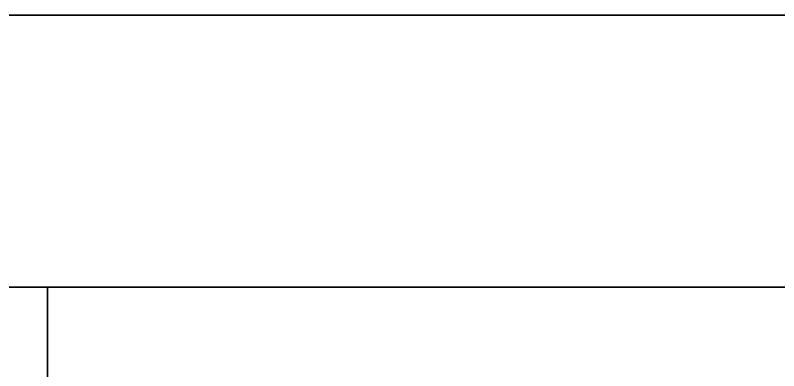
# Paper-space layout 'Layout1' of a CAD drawing. Header units: millimetres. Extents: x 0 to 1680, y -218 to 297.
# Drawn here: x 153.82 to 181.91, y 71.93 to 85 of the extents above; entities that cross this region are included whole.
import ezdxf
from ezdxf.enums import TextEntityAlignment as Align

# ---------------------------------------------------------------- set-up
doc = ezdxf.new("R2010")
doc.units = ezdxf.units.MM
doc.styles.get("Standard").update_dxf_attribs({"font": 'arial.ttf'})
doc.styles.add('Unecom', font='GOST2304A_0.ttf', dxfattribs={"height": 2.5})

# ---------------------------------------------------------------- blocks, each defined once
blk = doc.blocks.new('Штамп$0$нпкепука')
at = {"lineweight": 35}
blk.add_line((1134, 60), (1134, 75), dxfattribs=at)
for points in [[(999, 60), (999, 85), (1184, 85)], [(999, 75), (999, 75), (1184, 75)]]:
    blk.add_lwpolyline(points, dxfattribs=at)
blk = doc.blocks.new('Штамп')
blk.add_blockref('Штамп$0$нпкепука', (-999, -5))
blk = doc.blocks.new('*U20')
blk.add_blockref('Штамп', (20, 5))
at = {"style": 'Unecom'}
blk.add_attdef('ЛИСТ_№', text='', height=2.5, dxfattribs=at).set_placement((177.5, 25), align=Align.MIDDLE_CENTER)
blk.add_attdef('КОЛ-ВО_ЛИСТОВ', text='', height=2.5, dxfattribs=at).set_placement((194.711, 23.687), align=Align.CENTER)
at = {"lineweight": 30, "flags": 104}
blk.add_attdef('ОПИСАНИЕ_ЛИСТА', text='', height=2.5, dxfattribs=at).set_placement((119.926, 12.527), align=Align.MIDDLE_CENTER)
at = {"style": 'Unecom', "flags": 8}
blk.add_attdef('ФОРМАТ_БУМАГИ', (169.38, 1.289), '', height=2.5, dxfattribs=at)

psp = doc.layouts.get("Layout1")

# ---------------------------------------------------------------- block references
psp.add_blockref('*U20', (0, 0))

doc.saveas('drawing.dxf')
